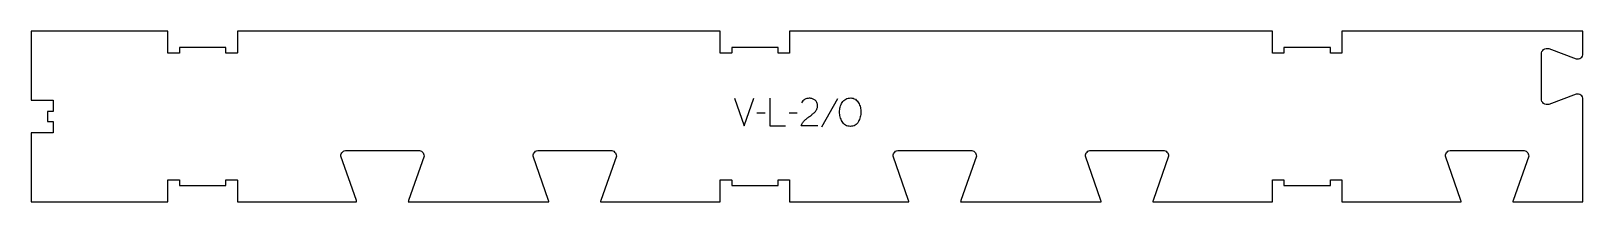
# Model space of a CAD drawing. Extents: x 0 to 1686, y 0 to 186.
import ezdxf

# ---------------------------------------------------------------- set-up
doc = ezdxf.new("R2010")
doc.units = 0
doc.layers.add('1_ANYTOOL_1MMDEEP_LABELS_S', color=2, linetype='CONTINUOUS')
doc.layers.add('4_ANYTOOL_CUTTHROUGH_OUTSI', color=5, linetype='CONTINUOUS')

msp = doc.modelspace()

# ---------------------------------------------------------------- linework, layer by layer
at = {"layer": '1_ANYTOOL_1MMDEEP_LABELS_S'}
for p, q in [((876.193639, 112.056787), (859.007925, 81.285358)), ((797.507925, 96.413929), (788.72221, 96.328215)), ((832.393639, 96.413929), (823.607925, 96.328215))]:
    msp.add_line(p, q, dxfattribs=at)
for points in [[(764.379353, 112.528215), (774.750782, 82.528215), (785.293639, 112.528215)], [(802.650782, 112.528215), (802.650782, 82.528215), (819.750782, 82.528215)]]:
    msp.add_lwpolyline(points, dxfattribs=at)
msp.add_lwpolyline([(854.979353, 82.571072), (836.679353, 82.613929, -0.034491), (837.342131, 84.361261, -0.037732), (838.248996, 85.994287, -0.037744), (839.38829, 87.468923, -0.03482), (840.729353, 88.763929, -0.00859), (843.688578, 91.162512, -0.008791), (846.729353, 93.456787, 0.020588), (849.548642, 95.690229, 0.025206), (852.150782, 98.171072, 0.046908), (853.171377, 99.472314, 0.051091), (853.918639, 100.946072, 0.050722), (854.367372, 102.594247, 0.041139), (854.507925, 104.299644, 0.039396), (854.36528, 106.10723, 0.058519), (853.875782, 107.846072, 0.060358), (853.085224, 109.253188, 0.061397), (851.979353, 110.428215, 0.048006), (850.623396, 111.350175, 0.045901), (849.118639, 112.003215, 0.045216), (847.378578, 112.405775, 0.034258), (845.593639, 112.528215, 0.055622), (842.959068, 112.234228, 0.079896), (840.515067, 111.253215, 0.080617), (838.54568, 109.587515, 0.060287), (837.107925, 107.428215)], format="xyb", dxfattribs=at)
msp.add_lwpolyline([(890.550782, 112.871072, -0.064784), (893.224737, 112.523151, -0.088904), (895.650782, 111.392501, -0.05419), (897.573346, 109.700371, -0.051179), (899.100782, 107.642501, -0.041653), (900.282981, 105.213728, -0.036749), (901.07221, 102.628215, -0.024892), (901.52999, 100.008952, -0.030823), (901.693639, 97.356787, -0.034269), (901.517119, 94.78429, -0.031918), (901.002567, 92.256787, -0.031725), (900.11438, 89.64739, -0.026303), (898.929353, 87.156787, -0.058719), (897.405573, 84.995039, -0.077745), (895.366853, 83.331787, -0.077243), (892.879865, 82.352949, -0.055252), (890.207925, 82.056787, -0.054051), (887.454, 82.355366, -0.077615), (884.888282, 83.353215, -0.078558), (882.813208, 85.040289, -0.060481), (881.27221, 87.242501, -0.02629), (880.08555, 89.78172, -0.031299), (879.198996, 92.438929, -0.031469), (878.683958, 95.025745, -0.033416), (878.507925, 97.656787, -0.032847), (878.686602, 100.373735, -0.035049), (879.231139, 103.040715, -0.03503), (880.147113, 105.617754, -0.032231), (881.400782, 108.049644, -0.062518), (883.02267, 110.116738, -0.074052), (885.13471, 111.665715, -0.072322), (887.761564, 112.596606, -0.049083)], format="xyb", close=True, dxfattribs=at)
at = {"layer": '4_ANYTOOL_CUTTHROUGH_OUTSI'}
msp.add_lwpolyline([(1686.156878, 111.435483, 0.237079), (1683.839229, 116.048668, 0.237104), (1678.754712, 116.942756), (1648.993826, 105.947707, -0.015611), (1648.979024, 105.942758, -0.237077), (1643.452431, 106.914842, -0.237079), (1640.933246, 111.929172), (1640.932791, 160.435256, -0.237079), (1643.451975, 165.449588, -0.237079), (1648.978715, 166.421672, -0.015604), (1648.99351, 166.416725), (1678.769495, 155.417194, 0.236338), (1683.839229, 156.316215, 0.237079), (1686.156878, 160.929398), (1686.156647, 185.500002), (1424.32143, 185.500002), (1424.32143, 161.750002, -0.414214), (1424.07143, 161.500002), (1412.07143, 161.500002, -0.414214), (1411.82143, 161.750002), (1411.82143, 167.500002), (1361.32143, 167.500002), (1361.32143, 161.750002, -0.414214), (1361.07143, 161.500002), (1349.07143, 161.500002, -0.414214), (1348.82143, 161.750002), (1348.82143, 185.500002), (824.234077, 185.500002), (824.234077, 161.750002, -0.414214), (823.984077, 161.500002), (811.984077, 161.500002, -0.414214), (811.734077, 161.750002), (811.734077, 167.500002), (761.234077, 167.500002), (761.234077, 161.750002, -0.414214), (760.984077, 161.500002), (748.984077, 161.500002, -0.414214), (748.734077, 161.750002), (748.734077, 185.500002), (224.146724, 185.5), (224.146724, 161.750002, -0.414214), (223.896724, 161.500002), (211.896724, 161.500002, -0.414214), (211.646724, 161.750002), (211.646724, 167.500002), (161.146724, 167.500002), (161.146724, 161.750002, -0.414214), (160.896724, 161.500002), (148.896724, 161.500002, -0.414214), (148.646724, 161.750002), (148.646724, 185.499998), (0, 185.500001), (0, 110.500009), (23.75, 110.500009, -0.414214), (24, 110.250009), (24, 98.250009, -0.414214), (23.75, 98.000009), (18, 98.000009), (18, 87.500009), (23.75, 87.500009, -0.414214), (24, 87.250009), (24, 75.250009, -0.414214), (23.75, 75.000009), (0, 75.000009), (0, 0.000016), (148.646724, 0.000004), (148.646724, 23.75, -0.414214), (148.896724, 24), (160.896724, 24, -0.414214), (161.146724, 23.75), (161.146724, 18), (211.646724, 18), (211.646724, 23.75, -0.414214), (211.896724, 24), (223.896724, 24, -0.414214), (224.146724, 23.75), (224.146724, 0.000003), (336.210562, 0), (353.673963, 0, 0.061784), (353.438969, 1.39487), (336.543436, 49.667412, -0.084368), (336.5294, 49.75, -0.414214), (342.7794, 56), (420.7794, 56, -0.414214), (427.0294, 49.75, -0.084368), (427.015365, 49.667412), (410.116252, 1.383805, 0.0608), (409.884922, 0), (562.579963, 0, 0.061784), (562.344969, 1.39487), (545.449436, 49.667412, -0.084368), (545.4354, 49.75, -0.414214), (551.6854, 56), (629.6854, 56, -0.414214), (635.9354, 49.75, -0.084368), (635.921365, 49.667412), (619.022252, 1.383805, 0.0608), (618.790922, 0), (636.254238, 0), (748.734077, 0), (748.734077, 23.75, -0.414214), (748.984077, 24), (760.984077, 24, -0.414214), (761.234077, 23.75), (761.234077, 18), (811.734077, 18), (811.734077, 23.75, -0.414214), (811.984077, 24), (823.984077, 24, -0.414214), (824.234077, 23.75), (824.234077, 0), (936.297914, 0), (953.761316, 0, 0.061784), (953.526322, 1.39487), (936.630789, 49.667412, -0.084368), (936.616753, 49.75, -0.414214), (942.866753, 56), (1020.866753, 56, -0.414214), (1027.116753, 49.75, -0.084368), (1027.102718, 49.667412), (1010.203605, 1.383805, 0.0608), (1009.972274, 0), (1162.667316, 0, 0.061784), (1162.432322, 1.39487), (1145.536789, 49.667412, -0.084368), (1145.522753, 49.75, -0.414214), (1151.772753, 56), (1229.772753, 56, -0.414214), (1236.022753, 49.75, -0.084368), (1236.008718, 49.667412), (1219.109605, 1.383805, 0.0608), (1218.878274, 0), (1236.341591, 0), (1348.82143, 0), (1348.82143, 23.75, -0.414214), (1349.07143, 24), (1361.07143, 24, -0.414214), (1361.32143, 23.75), (1361.32143, 18), (1411.82143, 18), (1411.82143, 23.75, -0.414214), (1412.07143, 24), (1424.07143, 24, -0.414214), (1424.32143, 23.75), (1424.32143, 0), (1536.385267, 0), (1553.848669, 0, 0.061784), (1553.613675, 1.39487), (1536.718141, 49.667412, -0.084368), (1536.704106, 49.75, -0.414214), (1542.954106, 56), (1620.954106, 56, -0.414214), (1627.204106, 49.75, -0.084368), (1627.19007, 49.667412), (1610.290958, 1.383805, 0.0608), (1610.059627, 0), (1686.157105, 0)], format="xyb", close=True, dxfattribs=at)

doc.saveas('drawing.dxf')
